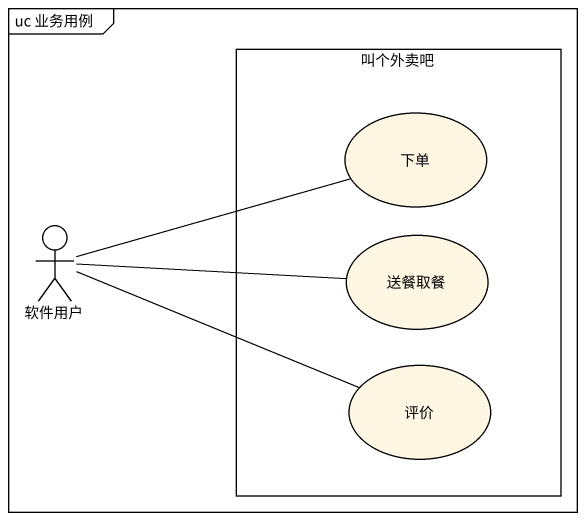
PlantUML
@startuml
mainframe uc 业务用例
rectangle 叫个外卖吧 {
  usecase 下单
  usecase 送餐取餐
  usecase 评价
}
actor 软件用户
软件用户 -right- 下单
软件用户 -right- 送餐取餐
软件用户 -right- 评价
@enduml
